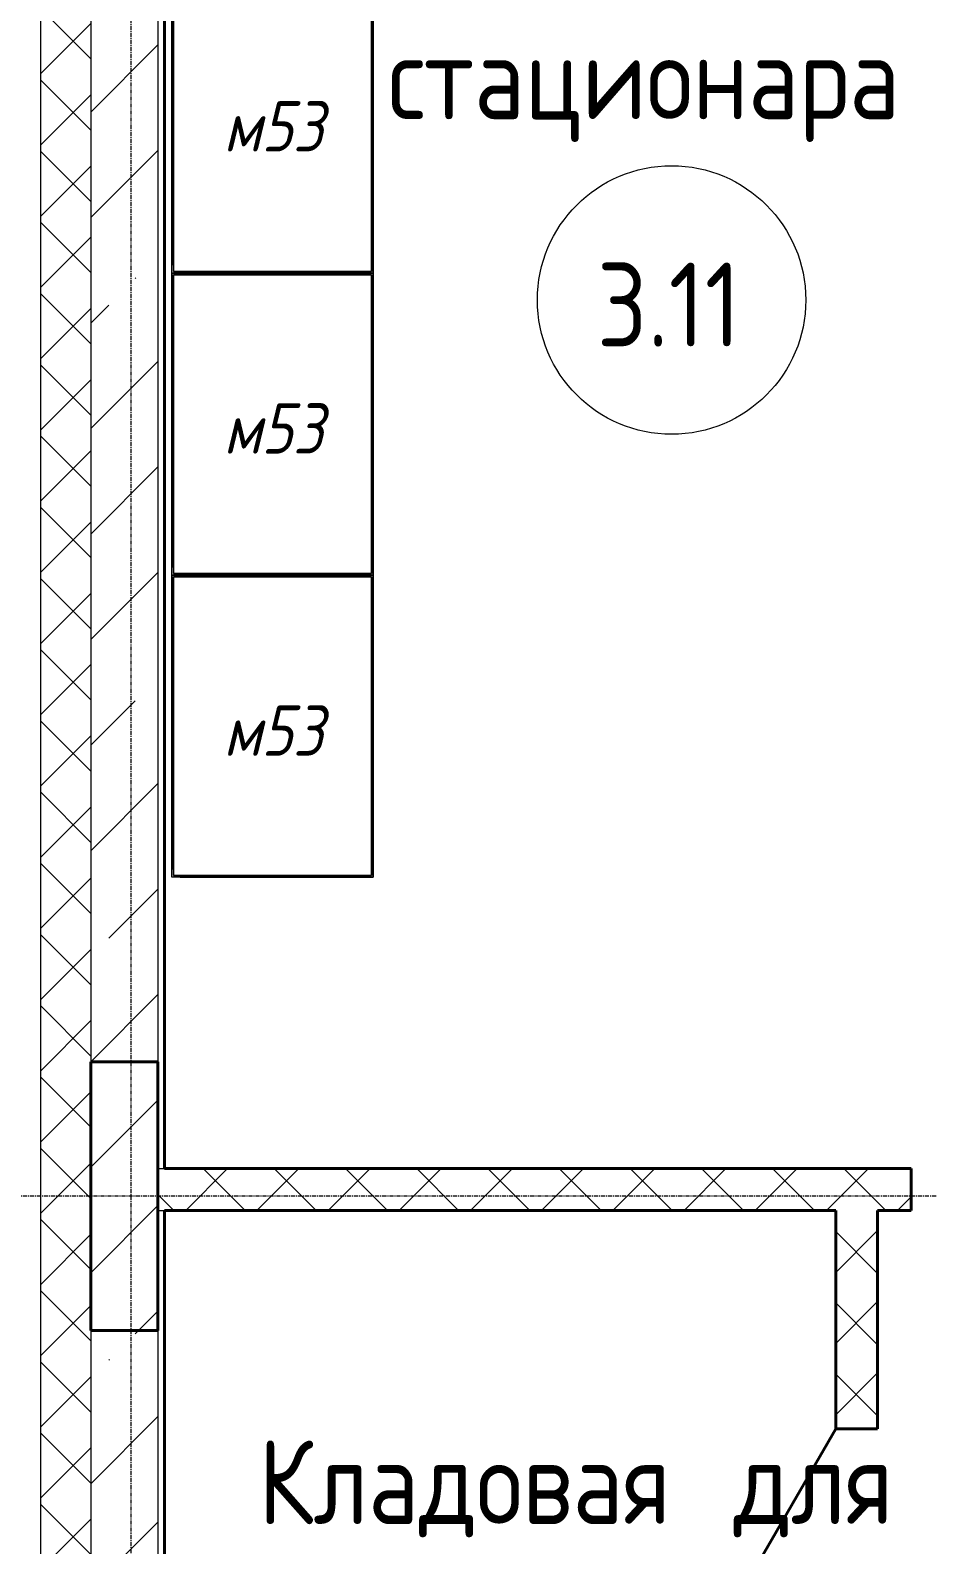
# Model space of a CAD drawing. Header units: millimetres. Extents: x -32954 to 151739, y -65671 to 56243.
# Drawn here: x -30250 to -27576, y -54831 to -50320 of the extents above; entities that cross this region are included whole.
import ezdxf

# ---------------------------------------------------------------- set-up
doc = ezdxf.new("R2010")
doc.units = ezdxf.units.MM
doc.linetypes.add('ADSK_Линия сетки', pattern=[21, 12, -3, 3, -3])
for name, color, linetype, lineweight in [('A-GENM', 7, 'Continuous', 9), ('I-FURN', 7, 'Continuous', 9), ('I-FURN-IDEN', 7, 'Continuous', 9), ('Двери', 7, 'Continuous', 18), ('Колонны', 7, 'Continuous', 18), ('Марки помещений', 7, 'Continuous', 18), ('Оси', 7, 'Continuous', 9), ('Панель', 7, 'Continuous', 30), ('Размеры', 7, 'Continuous', 9), ('Стены разрез', 7, 'Continuous', 40), ('Стены штриховка', 7, 'Continuous', 18)]:
    doc.layers.add(name, color=color, linetype=linetype, lineweight=lineweight)
doc.styles.add('GOST Common', font='GOST_Common.ttf', dxfattribs={"width": 0.9, "height": 250})
doc.styles.add('GOST Common_I', font='GOST_Common Italic.ttf', dxfattribs={"width": 0.9, "height": 150})
doc.dimstyles.new('ADSK_Проверочный', dxfattribs={"dimscale": 304.8, "dimtxt": 251.428749, "dimasz": 0.463911, "dimexe": 0.492126, "dimexo": 0.492126, "dimgap": 0.164042, "dimtad": 1, "dimdec": 0, "dimdsep": 46, "dimtxsty": 'GOST Common', "dimblk1": 'OBLIQUE', "dimblk2": 'OBLIQUE', "dimsah": 1, "dimcen": 0.09, "dimazin": 0, "dimtfac": 1, "dimtdec": 4, "dimtix": 1, "dimtmove": 0, "dimatfit": 3, "dimfxl": 1, "dimtvp": 1, "dimtolj": 1, "dimtzin": 0, "dimarcsym": 2})
pattern_1 = [(45, (-1e-11, -50353.12), (-106.066, 106.066), []), (135, (-1e-11, -50353.12), (-106.066, -106.066), [])]

# ---------------------------------------------------------------- blocks, each defined once
blk = doc.blocks.new('AC_Дверь_Однопольная_ПВХ - 860х2080h В Л-289294-В_АР_ПЭ_03 Этаж')
at = {"layer": 'Панель'}
blk.add_line((450, 62.5), (-329.4, 512.5), dxfattribs=at)
blk = doc.blocks.new('_Oblique')
at = {"color": 0, "linetype": 'ByBlock', "lineweight": -2}
blk.add_line((-0.5, -0.5), (0.5, 0.5), dxfattribs=at)
blk = doc.blocks.new('*D221')
at = {"layer": 'Defpoints', "color": 0, "transparency": 16777216}
for p in [(-31007.1, -48193.1), (-29950, -48193.1), (-29950, -57193.1)]:
    blk.add_point(p, dxfattribs=at)
at = {"layer": 'Размеры', "color": 0, "lineweight": -2, "transparency": 16777216}
for p, q in [((-30100, -48193.1), (-31157.1, -48193.1)), ((-31007.1, -57193.1), (-31007.1, -48193.1)), ((-30100, -57193.1), (-31157.1, -57193.1))]:
    blk.add_line(p, q, dxfattribs=at)
at = {"layer": 'Размеры', "color": 0, "lineweight": -2, "transparency": 16777216, "xscale": 141.4, "yscale": 141.4, "zscale": 141.4}
for p, rotation in [((-31007.1, -48193.1), 90), ((-31007.1, -57193.1), 270)]:
    blk.add_blockref('_Oblique', p, dxfattribs=dict(at, rotation=rotation))
at = {"layer": 'Размеры', "color": 0, "transparency": 16777216, "insert": (-31182.1, -52693.1), "char_height": 250, "width": 756.843, "attachment_point": 5, "rotation": 90, "style": 'GOST Common'}
blk.add_mtext('\\A1;9000', dxfattribs=at)
blk = doc.blocks.new('ADSK_Марка_Помещение_2_ГОСТ21-501-2011 - Имя и Категория-86712-В_АР_ПЭ_03 Этаж')
at = {"layer": 'Марки помещений'}
blk.add_circle((0, 0), 4, dxfattribs=at)
blk = doc.blocks.new('М10-М12-М53-М103-М155-М186-М376-М386-М387-М390_Стеллаж - М53_Стеллаж разборный 900х600х1830-8574333-О_ТХ_03')
at = {"layer": 'A-GENM'}
for p, q in [((-425, 0), (-425, -5)), ((425, 0), (-425, 0)), ((-425, 0), (-425, -5)), ((425, 0), (-425, 0)), ((-425, -5), (-425, 0)), ((-425, 0), (425, 0)), ((-425, 0), (-425, -5)), ((425, 0), (-425, 0)), ((425, -5), (425, 0)), ((425, 0), (425, -5)), ((425, 0), (425, -5)), ((425, -5), (425, 0)), ((-425, 0), (-450, 0)), ((-450, 0), (-450, -25)), ((-450, -25), (-450, 0)), ((-450, 0), (-425, 0)), ((-445, -25), (-450, -25)), ((-450, -575), (-450, -25)), ((-450, -25), (-445, -25)), ((-450, -25), (-450, -575)), ((-450, -575), (-450, -25)), ((-445, -25), (-450, -25)), ((-450, -25), (-450, -575)), ((-445, -25), (-450, -25)), ((-450, -575), (-450, -25)), ((-450, -25), (-445, -25)), ((-450, -25), (-450, -575)), ((-445, -25), (-450, -25)), ((-450, -575), (-450, -25)), ((-445, -25), (-450, -25)), ((-450, -25), (-450, -575)), ((-445, -25), (-450, -25)), ((-425, -5), (-445, -5)), ((-445, -5), (-445, -25)), ((-445, -25), (-445, -5)), ((-445, -5), (-425, -5)), ((-445, -25), (-445, -5)), ((-445, -5), (-425, -5)), ((-425, -5), (-445, -5)), ((-445, -5), (-445, -25)), ((-445, -25), (-445, -5)), ((-445, -5), (-425, -5)), ((-425, -5), (-445, -5)), ((-445, -5), (-445, -25)), ((-445, -25), (-445, -5)), ((-445, -5), (-425, -5)), ((-425, -5), (-445, -5)), ((-445, -5), (-445, -25)), ((-445, -575), (-445, -25)), ((-445, -25), (-445, -575)), ((-445, -575), (-445, -25)), ((-445, -25), (-445, -595)), ((-445, -575), (-445, -25)), ((-445, -25), (-445, -575)), ((-445, -575), (-445, -25)), ((-445, -25), (-445, -595)), ((-425, 0), (-425, -5)), ((425, 0), (-425, 0)), ((-425, 0), (-425, -5)), ((425, 0), (-425, 0)), ((-425, -5), (-425, 0)), ((-425, 0), (425, 0)), ((-425, 0), (-425, -5)), ((425, 0), (-425, 0)), ((-425, -5), (425, -5)), ((425, -5), (-425, -5)), ((425, -5), (-425, -5)), ((425, -5), (-425, -5)), ((-425, -5), (425, -5)), ((425, -5), (-425, -5)), ((425, -5), (-425, -5)), ((425, -5), (-425, -5)), ((450, 0), (425, 0)), ((425, -5), (425, 0)), ((425, 0), (450, 0)), ((425, 0), (425, -5)), ((425, 0), (425, -5)), ((425, -5), (425, 0)), ((445, -5), (425, -5)), ((425, -5), (445, -5)), ((425, -5), (445, -5)), ((445, -5), (425, -5)), ((425, -5), (445, -5)), ((445, -5), (425, -5)), ((425, -5), (445, -5)), ((445, -5), (425, -5)), ((445, -25), (445, -5)), ((445, -5), (445, -25)), ((445, -5), (445, -25)), ((445, -25), (445, -5)), ((445, -5), (445, -25)), ((445, -25), (445, -5)), ((445, -5), (445, -25)), ((445, -25), (445, -5)), ((450, -25), (445, -25)), ((445, -25), (445, -575)), ((445, -595), (445, -25)), ((450, -25), (445, -25)), ((445, -25), (445, -575)), ((445, -595), (445, -25)), ((450, -25), (445, -25)), ((450, -25), (445, -25)), ((445, -25), (445, -575)), ((445, -595), (445, -25)), ((450, -25), (445, -25)), ((450, -25), (445, -25)), ((445, -25), (445, -575)), ((445, -595), (445, -25)), ((450, -25), (445, -25)), ((450, -25), (445, -25)), ((450, -25), (450, 0)), ((450, 0), (450, -25)), ((450, -25), (450, -600)), ((450, -575), (450, -25)), ((450, -25), (450, -575)), ((450, -575), (450, -25)), ((450, -25), (450, -575)), ((450, -575), (450, -25)), ((450, -25), (450, -575)), ((450, -575), (450, -25)), ((-450, -575), (-450, -600)), ((-450, -575), (-445, -575)), ((-450, -600), (-450, -575)), ((-445, -575), (-450, -575)), ((-445, -575), (-450, -575)), ((-445, -575), (-450, -575)), ((-445, -575), (-450, -575)), ((-445, -575), (-450, -575)), ((-445, -575), (-450, -575)), ((-450, -575), (-445, -575)), ((-445, -575), (-445, -595)), ((-445, -595), (-445, -575)), ((-445, -595), (-445, -575)), ((-445, -595), (-445, -575)), ((-445, -595), (-445, -575)), ((-445, -575), (-445, -595)), ((445, -595), (445, -575)), ((445, -575), (450, -575)), ((445, -575), (450, -575)), ((450, -575), (445, -575)), ((445, -575), (445, -595)), ((450, -575), (445, -575)), ((450, -575), (445, -575)), ((445, -575), (445, -595)), ((450, -575), (445, -575)), ((450, -575), (445, -575)), ((445, -575), (445, -595)), ((450, -575), (445, -575)), ((450, -575), (450, -600)), ((-450, -600), (-425, -600)), ((-425, -600), (-450, -600)), ((-445, -595), (-425, -595)), ((-425, -595), (-445, -595)), ((-425, -595), (-445, -595)), ((-425, -595), (-445, -595)), ((-445, -595), (445, -595)), ((-425, -595), (-445, -595)), ((-445, -595), (-425, -595)), ((-445, -595), (445, -595)), ((-425, -595), (-425, -600)), ((-425, -600), (-425, -595)), ((-425, -600), (-425, -595)), ((-425, -600), (-425, -595)), ((-425, -600), (-425, -595)), ((425, -595), (-425, -595)), ((-425, -595), (445, -595)), ((-425, -595), (-425, -600)), ((425, -595), (-425, -595)), ((425, -595), (-425, -595)), ((-425, -595), (445, -595)), ((-425, -595), (-425, -600)), ((-425, -595), (-425, -600)), ((425, -595), (-425, -595)), ((450, -600), (-425, -600)), ((-425, -600), (425, -600)), ((425, -600), (-425, -600)), ((-425, -600), (425, -600)), ((425, -600), (-425, -600)), ((-425, -600), (425, -600)), ((425, -600), (-425, -600)), ((-425, -600), (425, -600)), ((425, -600), (425, -595)), ((425, -595), (445, -595)), ((445, -595), (425, -595)), ((425, -600), (425, -595)), ((425, -595), (425, -600)), ((445, -595), (425, -595)), ((425, -595), (425, -600)), ((425, -595), (425, -600)), ((445, -595), (425, -595)), ((425, -595), (425, -600)), ((425, -595), (425, -600)), ((425, -595), (425, -600)), ((450, -600), (425, -600))]:
    blk.add_line(p, q, dxfattribs=at)

msp = doc.modelspace()

# ---------------------------------------------------------------- hatches: boundary and pattern name
at = {"layer": 'Колонны', "lineweight": 9}
h = msp.add_hatch(dxfattribs=at)
h.set_pattern_fill('FP_3', color=256, style=0, pattern_type=2)
h.set_pattern_definition([(45, (-1e-11, -50353.1), (-314.309, 314.309), []), (45, (314.3, -50353.1), (-314.309, 314.309), [222.25, -111.125])])
h.paths.add_polyline_path([(-30070, -54193.1), (-29870, -54193.1), (-29870, -53393.1), (-30070, -53393.1)])
at = {"layer": 'Стены разрез', "lineweight": 9}
h = msp.add_hatch(dxfattribs=at)
h.set_pattern_fill('FP_1', color=256, style=0, pattern_type=2)
h.set_pattern_definition(pattern_1)
h.paths.add_polyline_path([(-30159.3, -62448.1), (-30070, -62448.1), (-30070, -48103.1), (-30220, -48103.1), (-30220, -62448.1)])
h = msp.add_hatch(dxfattribs=at)
h.set_pattern_fill('FP_2', color=256, style=0, pattern_type=2)
h.set_pattern_definition([(45, (-1e-11, -50353.1), (-314.309, 314.309), []), (45, (314.3, -50353.1), (-314.309, 314.309), [555.625, -111.125, 3.353, -107.772])])
h.paths.add_polyline_path([(-29870, -62248.1), (-29870, -48303.1), (-30070, -48303.1), (-30070, -62248.1), (-29890, -62248.1)])
h = msp.add_hatch(dxfattribs=at)
h.set_pattern_fill('FP_1', color=256, style=0, pattern_type=2)
h.set_pattern_definition(pattern_1)
h.paths.add_polyline_path([(-15445, -53835.6), (-15175, -53835.6), (-15175, -53710.6), (-15445, -53710.6)])
h.paths.add_polyline_path([(-16445, -53835.6), (-16445, -53710.6), (-21035, -53710.6), (-21035, -53835.6), (-18141.1, -53835.6)])
h.paths.add_polyline_path([(-22850, -53835.6), (-22035, -53835.6), (-22035, -53710.6), (-25025, -53710.6), (-25025, -53835.6)])
h.paths.add_polyline_path([(-26625, -53835.6), (-26025, -53835.6), (-26025, -53710.6), (-26625, -53710.6)])
h.paths.add_polyline_path([(-27725, -53835.6), (-27625, -53835.6), (-27625, -53710.6), (-29870, -53710.6), (-29870, -53835.6), (-27850, -53835.6)])
h = msp.add_hatch(dxfattribs=at)
h.set_pattern_fill('FP_1', color=256, style=0, pattern_type=2)
h.set_pattern_definition(pattern_1)
h.paths.add_polyline_path([(-27725, -57573.1), (-27725, -55385.6), (-27850, -55385.6), (-27850, -57573.1)])
h.paths.add_polyline_path([(-27850, -54485.6), (-27725, -54485.6), (-27725, -53835.6), (-27850, -53835.6)])

# ---------------------------------------------------------------- linework, layer by layer
at = {"layer": 'Колонны', "lineweight": 40}
for p, q in [((-29870, -53393.1), (-30070, -53393.1)), ((-30070, -53393.1), (-30070, -54193.1)), ((-29870, -54193.1), (-29870, -53393.1)), ((-30070, -54193.1), (-29870, -54193.1))]:
    msp.add_line(p, q, dxfattribs=at)
at = {"layer": 'Оси', "linetype": 'ADSK_Линия сетки'}
for p, q in [((-29950, -46065.3), (-29950, -64853.1)), ((2500, -53793.1), (-32136.4, -53793.1))]:
    msp.add_line(p, q, dxfattribs=at)
at = {"layer": 'Стены разрез'}
for p, q in [((-29850, -53710.6), (-29850, -48323.1)), ((-27625, -53710.6), (-29850, -53710.6)), ((-27625, -53835.6), (-27625, -53710.6)), ((-29850, -57573.1), (-29850, -53835.6)), ((-29850, -53835.6), (-27850, -53835.6)), ((-27850, -53835.6), (-27850, -54485.6)), ((-27725, -54485.6), (-27725, -53835.6)), ((-27725, -53835.6), (-27625, -53835.6)), ((-27850, -54485.6), (-27725, -54485.6))]:
    msp.add_line(p, q, dxfattribs=at)
at = {"layer": 'Стены штриховка'}
for p, q in [((-30220, -47953.1), (-30220, -62598.1)), ((-30070, -48103.1), (-30070, -62448.1)), ((-29870, -48303.1), (-29870, -62248.1)), ((-29870, -53710.6), (-29850, -53710.6)), ((-29870, -53835.6), (-29850, -53835.6))]:
    msp.add_line(p, q, dxfattribs=at)

# ---------------------------------------------------------------- block references
at = {"layer": 'I-FURN', "rotation": 270}
for p in [(-29228.4, -50593.3), (-29228.4, -51493.3), (-29228.4, -52393.3)]:
    msp.add_blockref('М10-М12-М53-М103-М155-М186-М376-М386-М387-М390_Стеллаж - М53_Стеллаж разборный 900х600х1830-8574333-О_ТХ_03', p, dxfattribs=at)
at = {"layer": 'Двери', "rotation": 89.9999999999999}
msp.add_blockref('AC_Дверь_Однопольная_ПВХ - 860х2080h В Л-289294-В_АР_ПЭ_03 Этаж', (-27787.5, -54935.6), dxfattribs=at)
at = {"layer": 'Марки помещений', "xscale": 99.99999999999993, "yscale": 99.99999999999993, "zscale": 99.99999999999993}
msp.add_blockref('ADSK_Марка_Помещение_2_ГОСТ21-501-2011 - Имя и Категория-86712-В_АР_ПЭ_03 Этаж', (-28339, -51123.7), dxfattribs=at)

# ---------------------------------------------------------------- texts
at = {"layer": 'I-FURN-IDEN', "char_height": 150, "attachment_point": 1, "style": 'GOST Common_I'}
for s, insert, width in [('53', (-29561.5, -50531.2), 245.316), ('\\fGOST Common|b0|i1|c204|p34|;\\W.9;м', (-29674.6, -50531.2), 137.089), ('53', (-29561.5, -51431.2), 245.316), ('\\fGOST Common|b0|i1|c204|p34|;\\W.9;м', (-29674.6, -51431.2), 137.089), ('53', (-29561.5, -52331.2), 245.316), ('\\fGOST Common|b0|i1|c204|p34|;\\W.9;м', (-29674.6, -52331.2), 137.089)]:
    msp.add_mtext(s, dxfattribs=dict(at, insert=insert, width=width))
at = {"layer": 'Марки помещений', "lineweight": 9, "char_height": 250, "attachment_point": 1, "style": 'GOST Common'}
for s, insert, width in [('стационара', (-29184.4, -50335.1), 2056.328), ('3.11', (-28561.9, -51012.3), 548.354), ('Кладовая', (-29570.8, -54519.5), 1623.417), ('для', (-28153.9, -54519.5), 584.43)]:
    msp.add_mtext(s, dxfattribs=dict(at, insert=insert, width=width))

# ---------------------------------------------------------------- dimensions: what is measured, and where the dimension line sits
at = {"layer": 'Размеры'}
dim = msp.add_linear_dim(base=(-31007.1, -48193.1), p1=(-29950, -57193.1), p2=(-29950, -48193.1), angle=90, dimstyle='ADSK_Проверочный', override={"dimpost": '<>', "dimfxl": 9000}, dxfattribs=at)
dim.commit()
dim.dimension.update_dxf_attribs({"geometry": '*D221', "text_midpoint": (-31182.1, -52693.1)})

doc.saveas('drawing.dxf')
